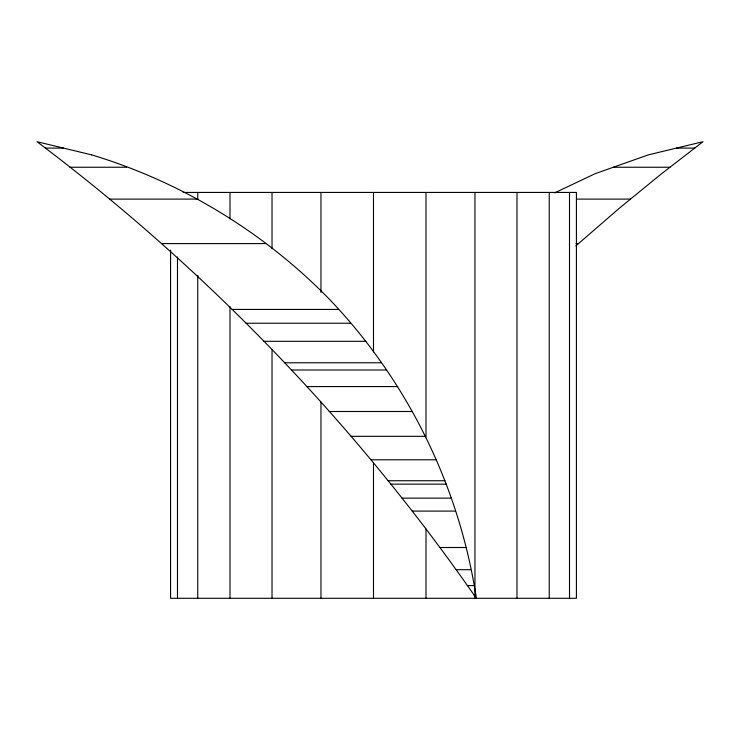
<?xml version="1.0" encoding="UTF-8"?>
<svg xmlns="http://www.w3.org/2000/svg" width="740" height="740" viewBox="0 0 740 740"><rect width="100%" height="100%" fill="white"/><g stroke="black" fill="none" stroke-linecap="round" stroke-linejoin="round"><path stroke-width="1.11" d="M575.877 245.883L619.981 207.681L661.051 174.141L703 141.71L648.249 154.901L595.154 173.669L554.658 192.881M45.26 148.093L63.511 148.093M676.49 148.093L694.74 148.093M70.023 167.24L126.669 167.24M613.331 167.24L669.977 167.24M183.113 192.437L576.414 192.437L576.414 598.29L170.561 598.29L170.561 250.092M109.511 199.097L197.848 199.097M576.571 199.097L630.489 199.097M161.597 243.589L265.595 243.589M576.09 243.589L578.403 243.589M232.184 309.422L338.263 309.422M246.106 323.223L350.233 323.223M263.976 341.307L365.921 341.307M284.669 362.785L381.118 362.785M291.43 370L386.169 370M306.961 386.576L397.787 386.576M329.318 411.505L411.912 411.505M351.102 436.322L425.722 436.322M370.851 459.79L435.925 459.79M388.065 480.741L444.897 480.741M390.785 484.145L446.359 484.145M401.931 498.131L451.308 498.131M412.263 511.09L455.331 511.09M439.8 547.508L466.163 547.508M455.96 569.717L470.612 569.717M467.282 585.59L473.804 585.59M474.081 595.117L475.709 595.117M569.504 192.437L569.504 598.29M549.228 192.437L549.228 598.29M516.982 192.437L516.982 598.29M474.951 192.437L474.951 598.29M426.009 192.437L426.009 436.831M426.009 529.045L426.009 598.29M373.487 192.437L373.487 351.898M373.487 462.925L373.487 598.29M320.966 192.437L320.966 292.448M320.966 402.098L320.966 598.29M272.024 192.437L272.024 248.732M272.024 349.456L272.024 598.29M230.001 192.437L230.001 218.957M230.001 306.582L230.001 598.29M197.746 192.437L197.746 199.356M197.746 275.456L197.746 598.29M177.48 257.011L177.48 598.29M91.751 154.901L37 141.71C206.478 269.286 355.385 424.029 476.347 598.29C459.475 486.735 407.703 381.248 329.781 299.644C264.217 232.286 181.726 182.123 91.751 154.901"/></g></svg>
